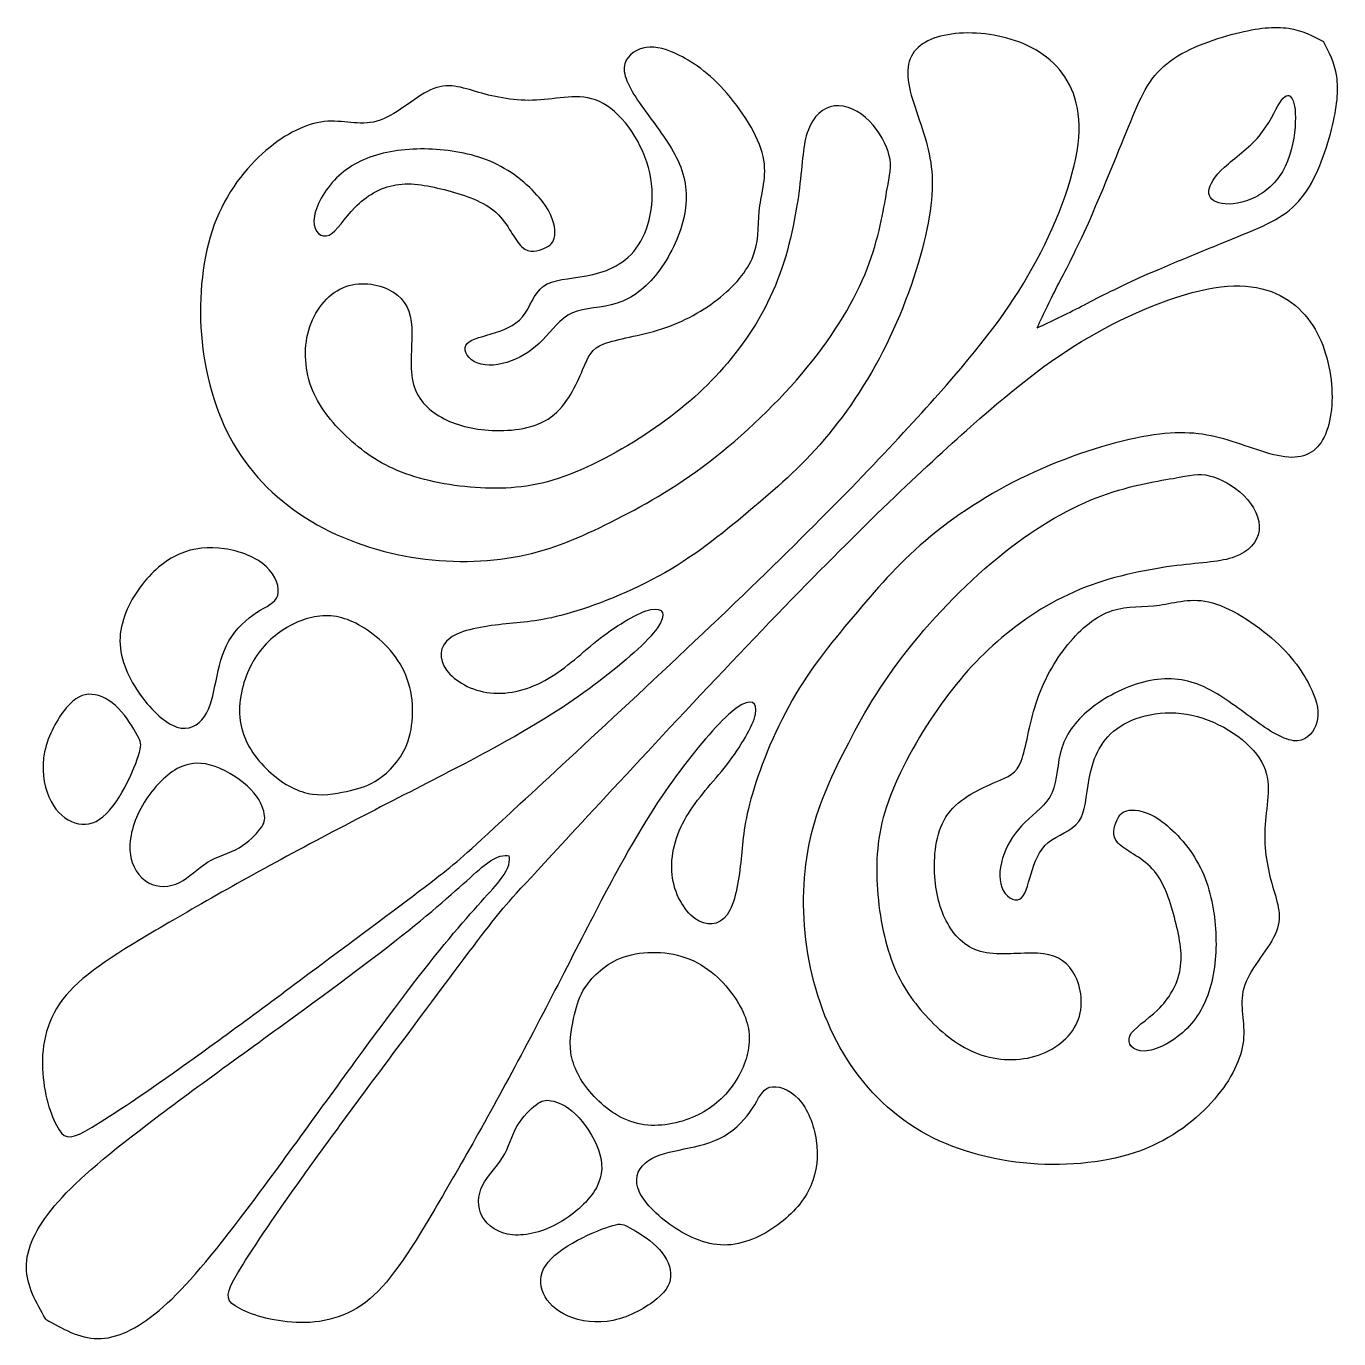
# Model space of a CAD drawing. Header units: millimetres. Extents: x 183 to 445, y 12 to 405.
# Drawn here: x 249.53 to 280.57, y 11.86 to 42.9 of the extents above; entities that cross this region are included whole.
import ezdxf

# ---------------------------------------------------------------- set-up
doc = ezdxf.new("R2010")
doc.units = ezdxf.units.MM
doc.layers.add('Default', color=7, linetype='Continuous')
doc.layers.add('DV1_Layer_1', color=7, linetype='Continuous')

# ---------------------------------------------------------------- blocks, each defined once
blk = doc.blocks.new('SE')
at = {"layer": 'DV1_Layer_1', "color": 7, "linetype": 'Continuous'}
for points, knots in [([(273.432, 35.769), (273.594, 36.111), (273.757, 36.454), (273.946, 36.823), (274.135, 37.192), (274.567, 37.985), (275.312, 39.835), (275.594, 40.525), (275.877, 41.216), (276.069, 41.673), (276.928, 42.363), (277.594, 42.597), (278.126, 42.733), (278.657, 42.868), (279.054, 42.904), (279.378, 42.856), (279.702, 42.808), (279.954, 42.676), (280.207, 42.543)], [0, 0, 0, 0, 0.125, 0.125, 0.125, 0.25, 0.375, 0.375, 0.375, 0.5, 0.5, 0.625, 0.625, 0.625, 0.75, 0.75, 0.75, 1, 1, 1, 1]), ([(259.279, 22.8), (258.745, 22.386), (257.796, 21.679), (256.708, 20.868), (255.62, 20.058), (254.394, 19.144), (253.378, 18.417), (252.362, 17.69), (251.557, 17.149), (251.082, 16.866), (250.607, 16.584), (250.463, 16.56), (250.301, 16.806), (250.139, 17.052), (249.958, 17.569), (249.916, 18.14), (249.874, 18.711), (249.97, 19.336), (250.385, 19.883), (250.8, 20.43), (251.533, 20.899), (252.591, 21.524), (253.649, 22.149), (255.031, 22.93), (256.509, 23.712), (257.988, 24.493), (259.562, 25.274), (260.68, 25.887), (261.798, 26.5), (262.459, 26.945), (263.066, 27.408), (263.673, 27.871), (264.226, 28.351), (264.455, 28.676), (264.683, 29.001), (264.587, 29.169), (264.298, 29.109), (264.01, 29.049), (263.529, 28.76), (263.102, 28.43), (262.676, 28.099), (262.303, 27.726), (261.87, 27.474), (261.438, 27.222), (260.945, 27.089), (260.5, 27.137), (260.055, 27.185), (259.659, 27.414), (259.466, 27.678), (259.274, 27.943), (259.286, 28.243), (259.55, 28.435), (259.815, 28.628), (260.332, 28.712), (260.788, 28.76), (261.245, 28.808), (261.642, 28.82), (262.291, 29.001), (262.94, 29.181), (263.842, 29.529), (264.629, 29.98), (265.416, 30.431), (266.089, 30.984), (266.72, 31.519), (267.351, 32.054), (267.941, 32.57), (268.505, 33.256), (269.07, 33.941), (269.611, 34.794), (270.032, 35.72), (270.453, 36.645), (270.753, 37.643), (271.006, 39.145), (270.958, 39.65), (270.807, 40.185), (270.657, 40.72), (270.405, 41.285), (270.375, 41.712), (270.345, 42.138), (270.537, 42.427), (270.916, 42.589), (271.294, 42.752), (271.859, 42.788), (272.412, 42.691), (272.965, 42.595), (273.506, 42.367), (273.891, 41.958), (274.275, 41.55), (274.504, 40.96), (274.401, 40.113), (274.299, 39.266), (273.866, 38.16), (273.319, 37.18), (272.773, 36.201), (272.112, 35.347), (271.102, 34.205), (270.092, 33.063), (268.734, 31.633), (266.834, 29.793), (264.934, 27.953), (262.491, 25.703), (261.211, 24.518), (259.931, 23.333), (259.813, 23.214), (259.279, 22.8)], [0, 0, 0, 0, 0.027778, 0.027778, 0.027778, 0.055556, 0.055556, 0.055556, 0.083333, 0.083333, 0.083333, 0.111111, 0.111111, 0.111111, 0.138889, 0.138889, 0.138889, 0.166667, 0.166667, 0.166667, 0.194444, 0.194444, 0.194444, 0.222222, 0.222222, 0.222222, 0.25, 0.25, 0.25, 0.277778, 0.277778, 0.277778, 0.305556, 0.305556, 0.305556, 0.333333, 0.333333, 0.333333, 0.361111, 0.361111, 0.361111, 0.388889, 0.388889, 0.388889, 0.416667, 0.416667, 0.416667, 0.444444, 0.444444, 0.444444, 0.472222, 0.472222, 0.472222, 0.5, 0.5, 0.5, 0.527778, 0.527778, 0.527778, 0.555556, 0.555556, 0.555556, 0.583333, 0.583333, 0.583333, 0.611111, 0.611111, 0.611111, 0.638889, 0.638889, 0.638889, 0.666667, 0.666667, 0.694444, 0.694444, 0.694444, 0.722222, 0.722222, 0.722222, 0.75, 0.75, 0.75, 0.777778, 0.777778, 0.777778, 0.805556, 0.805556, 0.805556, 0.833333, 0.833333, 0.833333, 0.861111, 0.861111, 0.861111, 0.888889, 0.888889, 0.888889, 0.916667, 0.916667, 0.916667, 0.944444, 0.944444, 0.944444, 1, 1, 1, 1]), ([(273.432, 35.769), (273.775, 35.931), (274.117, 36.093), (274.855, 36.472), (275.252, 36.688), (275.913, 36.982), (276.573, 37.276), (277.498, 37.649), (278.879, 38.213), (279.336, 38.405), (279.681, 38.835), (280.027, 39.264), (280.261, 39.931), (280.396, 40.462), (280.531, 40.994), (280.567, 41.39), (280.519, 41.715), (280.471, 42.039), (280.339, 42.291), (280.207, 42.543)], [0, 0, 0, 0, 0.125, 0.125, 0.25, 0.25, 0.25, 0.375, 0.375, 0.5, 0.5, 0.5, 0.625, 0.625, 0.625, 0.75, 0.75, 0.75, 1, 1, 1, 1]), ([(269.874, 38.985), (269.799, 38.562), (269.697, 37.895), (269.411, 37.165), (269.126, 36.436), (268.658, 35.643), (267.337, 34.033), (266.484, 33.217), (265.667, 32.592), (264.85, 31.968), (264.069, 31.535), (263.349, 31.175), (262.628, 30.814), (261.967, 30.526), (261.19, 30.373), (260.412, 30.22), (259.517, 30.202), (258.631, 30.349), (257.745, 30.496), (256.869, 30.808), (256.124, 31.283), (255.379, 31.757), (254.766, 32.394), (254.349, 33.172), (253.932, 33.949), (253.71, 34.868), (253.658, 35.784), (253.607, 36.7), (253.728, 37.613), (254.028, 38.352), (254.328, 39.09), (254.809, 39.655), (255.283, 40.039), (255.757, 40.423), (256.226, 40.628), (256.655, 40.655), (257.085, 40.682), (257.475, 40.532), (257.896, 40.681), (258.316, 40.831), (258.768, 41.281), (259.162, 41.431), (259.556, 41.581), (259.894, 41.432), (260.712, 41.203), (261.192, 41.124), (261.686, 41.16), (262.18, 41.197), (262.688, 41.348), (263.173, 41.078), (263.659, 40.808), (264.122, 40.117), (264.273, 39.433), (264.424, 38.748), (264.261, 38.069), (263.952, 37.652), (263.643, 37.234), (263.187, 37.078), (262.772, 37), (262.358, 36.922), (261.985, 36.922), (261.757, 36.754), (261.529, 36.586), (261.445, 36.25), (261.262, 36.03), (261.078, 35.811), (260.796, 35.709), (260.523, 35.628), (260.25, 35.547), (259.986, 35.487), (259.919, 35.355), (259.853, 35.223), (259.986, 35.018), (260.202, 34.934), (260.418, 34.85), (260.718, 34.886), (260.995, 34.988), (261.271, 35.09), (261.523, 35.259), (261.742, 35.484), (261.961, 35.709), (262.148, 35.991), (262.442, 36.123), (262.736, 36.255), (263.138, 36.237), (263.499, 36.352), (263.859, 36.466), (264.177, 36.712), (264.457, 37.075), (264.736, 37.439), (264.976, 37.919), (265.078, 38.37), (265.18, 38.82), (265.144, 39.24), (264.976, 39.643), (264.808, 40.045), (264.508, 40.429), (264.232, 40.808), (263.955, 41.186), (263.703, 41.559), (263.637, 42.105), (263.823, 42.279), (264.03, 42.36), (264.237, 42.441), (264.466, 42.429), (264.787, 42.3), (265.108, 42.171), (265.523, 41.925), (265.943, 41.487), (266.364, 41.048), (266.79, 40.417), (266.931, 39.916), (267.072, 39.414), (266.928, 39.042), (266.877, 38.667), (266.826, 38.292), (266.868, 37.913), (266.745, 37.544), (266.622, 37.174), (266.333, 36.814), (265.946, 36.499), (265.559, 36.183), (265.072, 35.913), (264.556, 35.745), (264.039, 35.577), (263.493, 35.511), (262.886, 35.277), (262.826, 35.109), (262.685, 34.775), (262.544, 34.442), (262.322, 33.943), (261.94, 33.664), (261.559, 33.385), (261.018, 33.325), (260.547, 33.346), (260.076, 33.367), (259.673, 33.469), (259.343, 33.655), (259.012, 33.841), (258.754, 34.111), (258.667, 34.499), (258.58, 34.886), (258.664, 35.391), (258.643, 35.778), (258.622, 36.165), (258.496, 36.436), (258.208, 36.616), (257.919, 36.796), (257.469, 36.886), (257.085, 36.748), (256.7, 36.61), (256.382, 36.243), (256.232, 35.799), (256.082, 35.355), (256.1, 34.832), (256.265, 34.379), (256.43, 33.925), (256.742, 33.541), (257.1, 33.202), (257.457, 32.862), (257.859, 32.568), (258.4, 32.358), (258.94, 32.148), (259.619, 32.021), (260.268, 31.985), (260.916, 31.95), (261.535, 32.004), (262.24, 32.253), (262.946, 32.502), (263.739, 32.946), (264.409, 33.412), (265.078, 33.877), (265.625, 34.364), (266.108, 34.937), (266.592, 35.511), (267.012, 36.171), (267.297, 36.907), (267.583, 37.643), (267.733, 38.454), (267.811, 39.072), (267.889, 39.691), (267.895, 40.117), (268.015, 40.442), (268.135, 40.766), (268.369, 40.988), (268.643, 41.021), (268.916, 41.054), (269.228, 40.898), (269.468, 40.658), (269.709, 40.417), (269.877, 40.093), (269.937, 39.841), (269.997, 39.589), (269.949, 39.409), (269.874, 38.985)], [0, 0, 0, 0, 0.014925, 0.014925, 0.014925, 0.029851, 0.029851, 0.044776, 0.044776, 0.044776, 0.059701, 0.059701, 0.059701, 0.074627, 0.074627, 0.074627, 0.089552, 0.089552, 0.089552, 0.104478, 0.104478, 0.104478, 0.119403, 0.119403, 0.119403, 0.134328, 0.134328, 0.134328, 0.149254, 0.149254, 0.149254, 0.164179, 0.164179, 0.164179, 0.179104, 0.179104, 0.179104, 0.19403, 0.19403, 0.19403, 0.208955, 0.208955, 0.208955, 0.223881, 0.223881, 0.238806, 0.238806, 0.238806, 0.253731, 0.253731, 0.253731, 0.268657, 0.268657, 0.268657, 0.283582, 0.283582, 0.283582, 0.298507, 0.298507, 0.298507, 0.313433, 0.313433, 0.313433, 0.328358, 0.328358, 0.328358, 0.343284, 0.343284, 0.343284, 0.358209, 0.358209, 0.358209, 0.373134, 0.373134, 0.373134, 0.38806, 0.38806, 0.38806, 0.402985, 0.402985, 0.402985, 0.41791, 0.41791, 0.41791, 0.432836, 0.432836, 0.432836, 0.447761, 0.447761, 0.447761, 0.462687, 0.462687, 0.462687, 0.477612, 0.477612, 0.477612, 0.492537, 0.492537, 0.492537, 0.507463, 0.507463, 0.522388, 0.522388, 0.522388, 0.537313, 0.537313, 0.537313, 0.552239, 0.552239, 0.552239, 0.567164, 0.567164, 0.567164, 0.58209, 0.58209, 0.58209, 0.597015, 0.597015, 0.597015, 0.61194, 0.61194, 0.61194, 0.626866, 0.626866, 0.626866, 0.641791, 0.641791, 0.656716, 0.656716, 0.656716, 0.671642, 0.671642, 0.671642, 0.686567, 0.686567, 0.686567, 0.701493, 0.701493, 0.701493, 0.716418, 0.716418, 0.716418, 0.731343, 0.731343, 0.731343, 0.746269, 0.746269, 0.746269, 0.761194, 0.761194, 0.761194, 0.776119, 0.776119, 0.776119, 0.791045, 0.791045, 0.791045, 0.80597, 0.80597, 0.80597, 0.820896, 0.820896, 0.820896, 0.835821, 0.835821, 0.835821, 0.850746, 0.850746, 0.850746, 0.865672, 0.865672, 0.865672, 0.880597, 0.880597, 0.880597, 0.895522, 0.895522, 0.895522, 0.910448, 0.910448, 0.910448, 0.925373, 0.925373, 0.925373, 0.940299, 0.940299, 0.940299, 0.955224, 0.955224, 0.955224, 0.970149, 0.970149, 0.970149, 1, 1, 1, 1]), ([(279.174, 41.096), (279.06, 40.916), (278.922, 40.586), (278.441, 40.021), (278.099, 39.787), (277.864, 39.571), (277.63, 39.354), (277.504, 39.156), (277.495, 39.003), (277.486, 38.85), (277.594, 38.742), (277.801, 38.709), (278.009, 38.676), (278.315, 38.718), (278.597, 38.862), (278.879, 39.006), (279.138, 39.252), (279.3, 39.583), (279.462, 39.913), (279.528, 40.327), (279.54, 40.634), (279.552, 40.94), (279.51, 41.138), (279.444, 41.222), (279.378, 41.306), (279.288, 41.276), (279.174, 41.096)], [0, 0, 0, 0, 0.1, 0.1, 0.2, 0.2, 0.2, 0.3, 0.3, 0.3, 0.4, 0.4, 0.4, 0.5, 0.5, 0.5, 0.6, 0.6, 0.6, 0.7, 0.7, 0.7, 0.8, 0.8, 0.8, 1, 1, 1, 1]), ([(261.781, 37.654), (261.636, 37.588), (261.425, 37.524), (261.071, 37.846), (260.928, 38.231), (260.64, 38.495), (260.352, 38.76), (259.919, 38.904), (259.493, 39.018), (259.067, 39.132), (258.646, 39.216), (258.27, 39.154), (257.893, 39.092), (257.561, 38.884), (257.306, 38.623), (257.05, 38.362), (256.872, 38.047), (256.69, 37.965), (256.508, 37.883), (256.322, 38.033), (256.328, 38.304), (256.334, 38.574), (256.532, 38.964), (256.813, 39.262), (257.094, 39.56), (257.457, 39.765), (257.889, 39.881), (258.32, 39.997), (258.82, 40.025), (259.317, 39.982), (259.814, 39.94), (260.308, 39.827), (260.75, 39.588), (261.193, 39.348), (261.583, 38.982), (261.796, 38.673), (262.009, 38.364), (262.045, 38.111), (262.024, 37.951), (262.003, 37.79), (261.925, 37.721), (261.781, 37.654)], [0, 0, 0, 0, 0.066667, 0.066667, 0.133333, 0.133333, 0.133333, 0.2, 0.2, 0.2, 0.266667, 0.266667, 0.266667, 0.333333, 0.333333, 0.333333, 0.4, 0.4, 0.4, 0.466667, 0.466667, 0.466667, 0.533333, 0.533333, 0.533333, 0.6, 0.6, 0.6, 0.666667, 0.666667, 0.666667, 0.733333, 0.733333, 0.733333, 0.8, 0.8, 0.8, 0.866667, 0.866667, 0.866667, 1, 1, 1, 1]), ([(260.463, 21.616), (260.049, 21.082), (259.342, 20.132), (258.531, 19.045), (257.721, 17.957), (256.807, 16.731), (256.08, 15.715), (255.353, 14.699), (254.812, 13.894), (254.529, 13.419), (254.247, 12.944), (254.223, 12.8), (254.716, 12.475), (255.233, 12.295), (256.374, 12.211), (257, 12.307), (257.546, 12.722), (258.093, 13.137), (259.031, 14.603), (260.593, 17.368), (261.375, 18.846), (262.156, 20.325), (262.937, 21.899), (264.163, 24.135), (264.608, 24.796), (265.534, 26.01), (266.015, 26.563), (266.339, 26.791), (266.664, 27.02), (266.832, 26.924), (266.772, 26.635), (266.712, 26.347), (266.423, 25.866), (266.093, 25.439), (265.762, 25.012), (265.39, 24.64), (265.137, 24.207), (264.885, 23.774), (264.753, 23.282), (264.801, 22.837), (264.849, 22.392), (265.077, 21.995), (265.341, 21.803), (265.606, 21.611), (265.906, 21.623), (266.099, 21.887), (266.291, 22.152), (266.375, 22.669), (266.423, 23.125), (266.471, 23.582), (266.484, 23.979), (266.664, 24.628), (266.844, 25.277), (267.192, 26.178), (267.643, 26.966), (268.094, 27.753), (268.647, 28.426), (269.182, 29.057), (269.717, 29.688), (270.234, 30.277), (270.919, 30.842), (271.604, 31.407), (272.457, 31.948), (273.383, 32.369), (274.308, 32.789), (275.306, 33.09), (276.057, 33.216), (276.809, 33.342), (277.314, 33.294), (278.383, 32.994), (278.948, 32.742), (279.375, 32.711), (279.802, 32.681), (280.09, 32.874), (280.252, 33.252), (280.415, 33.631), (280.451, 34.196), (280.355, 34.749), (280.258, 35.302), (280.03, 35.843), (279.621, 36.227), (279.213, 36.612), (278.624, 36.84), (276.929, 36.636), (275.823, 36.203), (274.843, 35.656), (273.864, 35.109), (273.01, 34.448), (271.868, 33.439), (270.727, 32.429), (269.296, 31.071), (267.456, 29.17), (265.616, 27.27), (263.366, 24.828), (262.181, 23.548), (260.997, 22.268), (260.877, 22.15), (260.463, 21.616)], [0, 0, 0, 0, 0.027778, 0.027778, 0.027778, 0.055556, 0.055556, 0.055556, 0.083333, 0.083333, 0.083333, 0.111111, 0.111111, 0.138889, 0.138889, 0.166667, 0.166667, 0.166667, 0.194444, 0.222222, 0.222222, 0.222222, 0.25, 0.25, 0.277778, 0.277778, 0.305556, 0.305556, 0.305556, 0.333333, 0.333333, 0.333333, 0.361111, 0.361111, 0.361111, 0.388889, 0.388889, 0.388889, 0.416667, 0.416667, 0.416667, 0.444444, 0.444444, 0.444444, 0.472222, 0.472222, 0.472222, 0.5, 0.5, 0.5, 0.527778, 0.527778, 0.527778, 0.555556, 0.555556, 0.555556, 0.583333, 0.583333, 0.583333, 0.611111, 0.611111, 0.611111, 0.638889, 0.638889, 0.638889, 0.666667, 0.666667, 0.666667, 0.694444, 0.694444, 0.722222, 0.722222, 0.722222, 0.75, 0.75, 0.75, 0.777778, 0.777778, 0.777778, 0.805556, 0.805556, 0.805556, 0.833333, 0.833333, 0.861111, 0.861111, 0.861111, 0.888889, 0.888889, 0.888889, 0.916667, 0.916667, 0.916667, 0.944444, 0.944444, 0.944444, 1, 1, 1, 1]), ([(276.648, 32.211), (276.225, 32.136), (275.558, 32.034), (274.099, 31.463), (273.306, 30.994), (272.501, 30.334), (271.696, 29.673), (270.88, 28.82), (269.631, 27.187), (269.198, 26.406), (268.838, 25.686), (268.477, 24.965), (268.189, 24.304), (268.036, 23.526), (267.883, 22.749), (267.865, 21.854), (268.012, 20.968), (268.159, 20.082), (268.471, 19.205), (268.946, 18.46), (269.421, 17.716), (270.057, 17.103), (270.835, 16.686), (271.613, 16.268), (272.531, 16.046), (273.447, 15.995), (274.363, 15.944), (275.276, 16.064), (276.015, 16.364), (276.753, 16.665), (277.318, 17.145), (277.702, 17.62), (278.087, 18.094), (278.291, 18.563), (278.345, 19.422), (278.195, 19.812), (278.345, 20.233), (278.494, 20.653), (278.944, 21.104), (279.094, 21.499), (279.244, 21.893), (279.095, 22.231), (278.981, 22.639), (278.866, 23.049), (278.788, 23.529), (278.824, 24.023), (278.86, 24.517), (279.011, 25.025), (278.741, 25.51), (278.471, 25.995), (277.78, 26.459), (277.096, 26.61), (276.411, 26.761), (275.732, 26.598), (275.315, 26.289), (274.898, 25.98), (274.741, 25.523), (274.663, 25.109), (274.585, 24.694), (274.585, 24.322), (274.417, 24.094), (274.249, 23.866), (273.913, 23.782), (273.693, 23.598), (273.474, 23.415), (273.372, 23.133), (273.21, 22.586), (273.15, 22.322), (273.018, 22.256), (272.886, 22.19), (272.682, 22.322), (272.597, 22.539), (272.514, 22.755), (272.549, 23.055), (272.652, 23.331), (272.754, 23.607), (272.922, 23.86), (273.372, 24.298), (273.654, 24.484), (273.787, 24.779), (273.919, 25.073), (273.901, 25.475), (274.015, 25.836), (274.129, 26.196), (274.375, 26.514), (274.738, 26.793), (275.102, 27.073), (275.582, 27.313), (276.033, 27.415), (276.483, 27.517), (276.904, 27.481), (277.306, 27.313), (277.708, 27.145), (278.093, 26.844), (278.471, 26.568), (278.849, 26.292), (279.222, 26.04), (279.495, 26.007), (279.768, 25.974), (279.942, 26.16), (280.024, 26.367), (280.105, 26.574), (280.093, 26.802), (279.964, 27.124), (279.834, 27.445), (279.588, 27.859), (278.711, 28.7), (278.081, 29.127), (277.579, 29.268), (277.078, 29.409), (276.705, 29.265), (276.33, 29.214), (275.955, 29.163), (275.576, 29.205), (275.207, 29.082), (274.837, 28.959), (274.477, 28.67), (274.162, 28.283), (273.847, 27.895), (273.576, 27.409), (273.24, 26.376), (273.108, 25.283), (272.772, 25.163), (272.438, 25.022), (272.105, 24.881), (271.606, 24.658), (271.327, 24.277), (271.048, 23.896), (270.988, 23.355), (271.009, 22.884), (271.03, 22.412), (271.132, 22.01), (271.318, 21.68), (271.504, 21.349), (271.775, 21.091), (272.162, 21.004), (272.549, 20.917), (273.054, 21.001), (273.441, 20.98), (273.829, 20.959), (274.099, 20.833), (274.279, 20.544), (274.459, 20.256), (274.549, 19.806), (274.411, 19.422), (274.273, 19.037), (273.907, 18.719), (273.462, 18.569), (273.018, 18.418), (271.973, 18.454), (271.204, 19.079), (270.865, 19.436), (270.525, 19.794), (270.231, 20.196), (270.021, 20.737), (269.811, 21.277), (269.685, 21.956), (269.649, 22.605), (269.613, 23.253), (269.667, 23.872), (269.916, 24.577), (270.165, 25.283), (270.609, 26.076), (271.075, 26.745), (271.54, 27.415), (272.027, 27.962), (272.601, 28.445), (273.174, 28.929), (273.835, 29.349), (274.57, 29.634), (275.306, 29.92), (276.117, 30.069), (276.735, 30.148), (277.354, 30.226), (277.78, 30.232), (278.105, 30.352), (278.429, 30.472), (278.651, 30.706), (278.684, 30.979), (278.717, 31.253), (278.561, 31.565), (278.321, 31.805), (278.081, 32.046), (277.756, 32.214), (277.504, 32.274), (277.252, 32.334), (277.072, 32.286), (276.648, 32.211)], [0, 0, 0, 0, 0.014925, 0.014925, 0.029851, 0.029851, 0.029851, 0.044776, 0.044776, 0.059701, 0.059701, 0.059701, 0.074627, 0.074627, 0.074627, 0.089552, 0.089552, 0.089552, 0.104478, 0.104478, 0.104478, 0.119403, 0.119403, 0.119403, 0.134328, 0.134328, 0.134328, 0.149254, 0.149254, 0.149254, 0.164179, 0.164179, 0.164179, 0.179104, 0.179104, 0.19403, 0.19403, 0.19403, 0.208955, 0.208955, 0.208955, 0.223881, 0.223881, 0.223881, 0.238806, 0.238806, 0.238806, 0.253731, 0.253731, 0.253731, 0.268657, 0.268657, 0.268657, 0.283582, 0.283582, 0.283582, 0.298507, 0.298507, 0.298507, 0.313433, 0.313433, 0.313433, 0.328358, 0.328358, 0.328358, 0.343284, 0.343284, 0.358209, 0.358209, 0.358209, 0.373134, 0.373134, 0.373134, 0.38806, 0.38806, 0.38806, 0.402985, 0.402985, 0.41791, 0.41791, 0.41791, 0.432836, 0.432836, 0.432836, 0.447761, 0.447761, 0.447761, 0.462687, 0.462687, 0.462687, 0.477612, 0.477612, 0.477612, 0.492537, 0.492537, 0.492537, 0.507463, 0.507463, 0.507463, 0.522388, 0.522388, 0.522388, 0.537313, 0.537313, 0.537313, 0.552239, 0.552239, 0.567164, 0.567164, 0.567164, 0.58209, 0.58209, 0.58209, 0.597015, 0.597015, 0.597015, 0.61194, 0.61194, 0.61194, 0.626866, 0.626866, 0.641791, 0.656716, 0.656716, 0.656716, 0.671642, 0.671642, 0.671642, 0.686567, 0.686567, 0.686567, 0.701493, 0.701493, 0.701493, 0.716418, 0.716418, 0.716418, 0.731343, 0.731343, 0.731343, 0.746269, 0.746269, 0.746269, 0.761194, 0.761194, 0.761194, 0.776119, 0.776119, 0.776119, 0.791045, 0.80597, 0.80597, 0.80597, 0.820896, 0.820896, 0.820896, 0.835821, 0.835821, 0.835821, 0.850746, 0.850746, 0.850746, 0.865672, 0.865672, 0.865672, 0.880597, 0.880597, 0.880597, 0.895522, 0.895522, 0.895522, 0.910448, 0.910448, 0.910448, 0.925373, 0.925373, 0.925373, 0.940299, 0.940299, 0.940299, 0.955224, 0.955224, 0.955224, 0.970149, 0.970149, 0.970149, 1, 1, 1, 1]), ([(254.975, 29.038), (254.742, 28.887), (254.484, 28.652), (254.319, 28.367), (254.154, 28.082), (254.082, 27.745), (254.014, 27.423), (253.947, 27.1), (253.884, 26.791), (253.738, 26.576), (253.592, 26.361), (253.364, 26.241), (253.091, 26.328), (252.818, 26.415), (252.499, 26.709), (251.962, 27.457), (251.743, 27.911), (251.741, 28.365), (251.74, 28.82), (251.956, 29.277), (252.222, 29.639), (252.487, 30.001), (252.803, 30.268), (253.142, 30.418), (253.481, 30.568), (253.845, 30.601), (254.586, 30.49), (254.965, 30.346), (255.2, 30.128), (255.436, 29.91), (255.529, 29.619), (255.472, 29.439), (255.415, 29.259), (255.208, 29.19), (254.975, 29.038)], [0, 0, 0, 0, 0.076923, 0.076923, 0.076923, 0.153846, 0.153846, 0.153846, 0.230769, 0.230769, 0.230769, 0.307692, 0.307692, 0.307692, 0.384615, 0.384615, 0.461538, 0.461538, 0.461538, 0.538462, 0.538462, 0.538462, 0.615385, 0.615385, 0.615385, 0.692308, 0.692308, 0.769231, 0.769231, 0.769231, 0.846154, 0.846154, 0.846154, 1, 1, 1, 1]), ([(257.194, 24.831), (256.947, 24.772), (256.622, 24.694), (256.292, 24.743), (255.962, 24.791), (255.625, 24.965), (255.315, 25.24), (255.004, 25.514), (254.718, 25.89), (254.616, 26.316), (254.514, 26.742), (254.595, 27.22), (254.757, 27.61), (254.92, 28.001), (255.163, 28.304), (255.465, 28.534), (255.766, 28.763), (256.127, 28.92), (256.473, 28.954), (256.82, 28.989), (257.154, 28.902), (257.523, 28.667), (257.892, 28.433), (258.298, 28.052), (258.502, 27.556), (258.706, 27.061), (258.709, 26.451), (258.556, 26.001), (258.403, 25.55), (258.094, 25.259), (257.853, 25.094), (257.613, 24.929), (257.442, 24.89), (257.194, 24.831)], [0, 0, 0, 0, 0.083333, 0.083333, 0.083333, 0.166667, 0.166667, 0.166667, 0.25, 0.25, 0.25, 0.333333, 0.333333, 0.333333, 0.416667, 0.416667, 0.416667, 0.5, 0.5, 0.5, 0.583333, 0.583333, 0.583333, 0.666667, 0.666667, 0.666667, 0.75, 0.75, 0.75, 0.833333, 0.833333, 0.833333, 1, 1, 1, 1]), ([(252.205, 25.736), (252.151, 25.544), (252.022, 25.211), (251.854, 24.899), (251.685, 24.586), (251.478, 24.295), (251.259, 24.148), (251.04, 24.001), (250.809, 23.998), (250.596, 24.094), (250.382, 24.19), (250.187, 24.385), (250.061, 24.676), (249.935, 24.968), (249.878, 25.355), (249.96, 25.747), (250.043, 26.139), (250.265, 26.535), (250.471, 26.78), (250.677, 27.025), (250.866, 27.118), (251.076, 27.103), (251.286, 27.088), (251.517, 26.965), (251.711, 26.768), (251.905, 26.571), (252.061, 26.301), (252.149, 26.14), (252.238, 25.98), (252.259, 25.929), (252.205, 25.736)], [0, 0, 0, 0, 0.090909, 0.090909, 0.090909, 0.181818, 0.181818, 0.181818, 0.272727, 0.272727, 0.272727, 0.363636, 0.363636, 0.363636, 0.454545, 0.454545, 0.454545, 0.545455, 0.545455, 0.545455, 0.636364, 0.636364, 0.636364, 0.727273, 0.727273, 0.727273, 0.818182, 0.818182, 0.818182, 1, 1, 1, 1]), ([(255.061, 23.923), (254.962, 23.791), (254.787, 23.604), (254.559, 23.475), (254.331, 23.346), (254.049, 23.274), (253.812, 23.13), (253.574, 22.986), (253.382, 22.77), (253.149, 22.654), (252.917, 22.539), (252.643, 22.524), (252.418, 22.647), (252.193, 22.77), (252.016, 23.031), (251.983, 23.364), (251.95, 23.698), (252.061, 24.103), (252.273, 24.474), (252.484, 24.845), (252.797, 25.181), (253.097, 25.346), (253.397, 25.511), (253.685, 25.505), (253.995, 25.394), (254.304, 25.283), (254.634, 25.067), (254.84, 24.852), (255.046, 24.637), (255.127, 24.424), (255.155, 24.279), (255.184, 24.133), (255.16, 24.055), (255.061, 23.923)], [0, 0, 0, 0, 0.083333, 0.083333, 0.083333, 0.166667, 0.166667, 0.166667, 0.25, 0.25, 0.25, 0.333333, 0.333333, 0.333333, 0.416667, 0.416667, 0.416667, 0.5, 0.5, 0.5, 0.583333, 0.583333, 0.583333, 0.666667, 0.666667, 0.666667, 0.75, 0.75, 0.75, 0.833333, 0.833333, 0.833333, 1, 1, 1, 1]), ([(275.318, 24.118), (275.251, 23.973), (275.187, 23.762), (275.348, 23.585), (275.509, 23.408), (275.894, 23.265), (276.158, 22.977), (276.423, 22.689), (276.567, 22.256), (276.681, 21.83), (276.795, 21.403), (276.88, 20.983), (276.818, 20.607), (276.756, 20.23), (276.547, 19.898), (276.025, 19.387), (275.71, 19.209), (275.628, 19.027), (275.546, 18.845), (275.696, 18.659), (275.967, 18.665), (276.237, 18.671), (276.627, 18.869), (276.925, 19.15), (277.223, 19.43), (277.428, 19.794), (277.544, 20.225), (277.66, 20.657), (277.688, 21.157), (277.645, 21.654), (277.603, 22.151), (277.49, 22.645), (277.251, 23.087), (277.012, 23.529), (276.645, 23.92), (276.336, 24.133), (276.027, 24.346), (275.774, 24.382), (275.614, 24.361), (275.453, 24.34), (275.384, 24.262), (275.318, 24.118)], [0, 0, 0, 0, 0.066667, 0.066667, 0.066667, 0.133333, 0.133333, 0.133333, 0.2, 0.2, 0.2, 0.266667, 0.266667, 0.266667, 0.333333, 0.333333, 0.4, 0.4, 0.4, 0.466667, 0.466667, 0.466667, 0.533333, 0.533333, 0.533333, 0.6, 0.6, 0.6, 0.666667, 0.666667, 0.666667, 0.733333, 0.733333, 0.733333, 0.8, 0.8, 0.8, 0.866667, 0.866667, 0.866667, 1, 1, 1, 1]), ([(249.987, 12.324), (249.761, 12.718), (249.535, 13.112), (249.53, 13.55), (249.526, 13.987), (249.742, 14.468), (250.193, 15.003), (250.643, 15.538), (251.329, 16.127), (252.387, 16.932), (253.444, 17.738), (254.875, 18.759), (257.291, 20.526), (258.276, 21.272), (258.985, 21.861), (259.695, 22.45), (260.127, 22.882), (260.409, 23.094), (260.69, 23.305), (260.82, 23.296), (260.95, 23.286)], [0, 0, 0, 0, 0.125, 0.125, 0.125, 0.25, 0.25, 0.25, 0.375, 0.375, 0.375, 0.5, 0.5, 0.625, 0.625, 0.625, 0.75, 0.75, 0.75, 1, 1, 1, 1]), ([(249.987, 12.324), (250.381, 12.098), (250.776, 11.872), (251.213, 11.867), (251.65, 11.862), (252.131, 12.079), (252.666, 12.53), (253.201, 12.98), (253.79, 13.666), (254.596, 14.723), (255.401, 15.781), (256.423, 17.211), (257.306, 18.419), (258.19, 19.627), (258.935, 20.613), (259.524, 21.322), (260.113, 22.032), (260.545, 22.464), (260.757, 22.745), (260.968, 23.027), (260.959, 23.156), (260.95, 23.286)], [0, 0, 0, 0, 0.125, 0.125, 0.125, 0.25, 0.25, 0.25, 0.375, 0.375, 0.375, 0.5, 0.5, 0.5, 0.625, 0.625, 0.625, 0.75, 0.75, 0.75, 1, 1, 1, 1]), ([(262.494, 19.531), (262.436, 19.283), (262.358, 18.959), (262.406, 18.629), (262.454, 18.298), (262.628, 17.962), (263.178, 17.34), (263.553, 17.055), (263.979, 16.953), (264.406, 16.851), (264.883, 16.932), (265.273, 17.094), (265.664, 17.256), (265.967, 17.5), (266.427, 18.103), (266.583, 18.463), (266.617, 18.81), (266.652, 19.157), (266.565, 19.491), (266.33, 19.86), (266.096, 20.229), (265.715, 20.635), (265.219, 20.839), (264.724, 21.043), (264.114, 21.046), (263.664, 20.893), (263.214, 20.74), (262.922, 20.43), (262.757, 20.19), (262.592, 19.95), (262.553, 19.779), (262.494, 19.531)], [0, 0, 0, 0, 0.083333, 0.083333, 0.083333, 0.166667, 0.166667, 0.25, 0.25, 0.25, 0.333333, 0.333333, 0.333333, 0.416667, 0.416667, 0.5, 0.5, 0.5, 0.583333, 0.583333, 0.583333, 0.666667, 0.666667, 0.666667, 0.75, 0.75, 0.75, 0.833333, 0.833333, 0.833333, 1, 1, 1, 1]), ([(266.701, 17.312), (266.55, 17.079), (266.316, 16.821), (266.03, 16.656), (265.745, 16.491), (265.409, 16.419), (265.086, 16.351), (264.763, 16.284), (264.454, 16.22), (264.239, 16.075), (264.024, 15.929), (263.904, 15.701), (263.991, 15.428), (264.078, 15.154), (264.373, 14.836), (264.746, 14.567), (265.12, 14.299), (265.574, 14.079), (266.029, 14.078), (266.484, 14.076), (266.94, 14.292), (267.664, 14.824), (267.931, 15.139), (268.081, 15.479), (268.231, 15.818), (268.264, 16.181), (268.209, 16.552), (268.153, 16.923), (268.009, 17.301), (267.791, 17.537), (267.574, 17.773), (267.282, 17.866), (267.102, 17.809), (266.922, 17.752), (266.853, 17.545), (266.701, 17.312)], [0, 0, 0, 0, 0.076923, 0.076923, 0.076923, 0.153846, 0.153846, 0.153846, 0.230769, 0.230769, 0.230769, 0.307692, 0.307692, 0.307692, 0.384615, 0.384615, 0.384615, 0.461538, 0.461538, 0.461538, 0.538462, 0.538462, 0.615385, 0.615385, 0.615385, 0.692308, 0.692308, 0.692308, 0.769231, 0.769231, 0.769231, 0.846154, 0.846154, 0.846154, 1, 1, 1, 1]), ([(261.586, 17.397), (261.454, 17.298), (261.268, 17.124), (261.139, 16.896), (261.009, 16.668), (260.937, 16.386), (260.793, 16.148), (260.649, 15.911), (260.433, 15.719), (260.317, 15.486), (260.202, 15.253), (260.187, 14.98), (260.31, 14.755), (260.433, 14.53), (260.694, 14.353), (261.028, 14.32), (261.361, 14.287), (261.766, 14.398), (262.508, 14.821), (262.844, 15.133), (263.009, 15.434), (263.175, 15.734), (263.168, 16.022), (263.057, 16.332), (262.946, 16.641), (262.73, 16.971), (262.515, 17.177), (262.301, 17.383), (262.087, 17.464), (261.942, 17.492), (261.796, 17.521), (261.718, 17.497), (261.586, 17.397)], [0, 0, 0, 0, 0.083333, 0.083333, 0.083333, 0.166667, 0.166667, 0.166667, 0.25, 0.25, 0.25, 0.333333, 0.333333, 0.333333, 0.416667, 0.416667, 0.416667, 0.5, 0.5, 0.583333, 0.583333, 0.583333, 0.666667, 0.666667, 0.666667, 0.75, 0.75, 0.75, 0.833333, 0.833333, 0.833333, 1, 1, 1, 1]), ([(263.4, 14.542), (263.208, 14.488), (262.874, 14.359), (262.562, 14.191), (262.249, 14.022), (261.958, 13.815), (261.811, 13.596), (261.664, 13.377), (261.661, 13.146), (261.757, 12.932), (261.853, 12.719), (262.048, 12.524), (262.34, 12.398), (262.631, 12.272), (263.018, 12.215), (263.41, 12.297), (263.802, 12.38), (264.199, 12.602), (264.443, 12.808), (264.688, 13.013), (264.781, 13.203), (264.751, 13.623), (264.628, 13.854), (264.431, 14.048), (264.234, 14.242), (263.964, 14.398), (263.804, 14.486), (263.643, 14.575), (263.592, 14.596), (263.4, 14.542)], [0, 0, 0, 0, 0.090909, 0.090909, 0.090909, 0.181818, 0.181818, 0.181818, 0.272727, 0.272727, 0.272727, 0.363636, 0.363636, 0.363636, 0.454545, 0.454545, 0.454545, 0.545455, 0.545455, 0.545455, 0.636364, 0.636364, 0.727273, 0.727273, 0.727273, 0.818182, 0.818182, 0.818182, 1, 1, 1, 1])]:
    blk.add_open_spline(points, degree=3, knots=knots, dxfattribs=at)

msp = doc.modelspace()

# ---------------------------------------------------------------- block references
at = {"layer": 'Default'}
msp.add_blockref('SE', (0, 0), dxfattribs=at)

doc.saveas('drawing.dxf')
